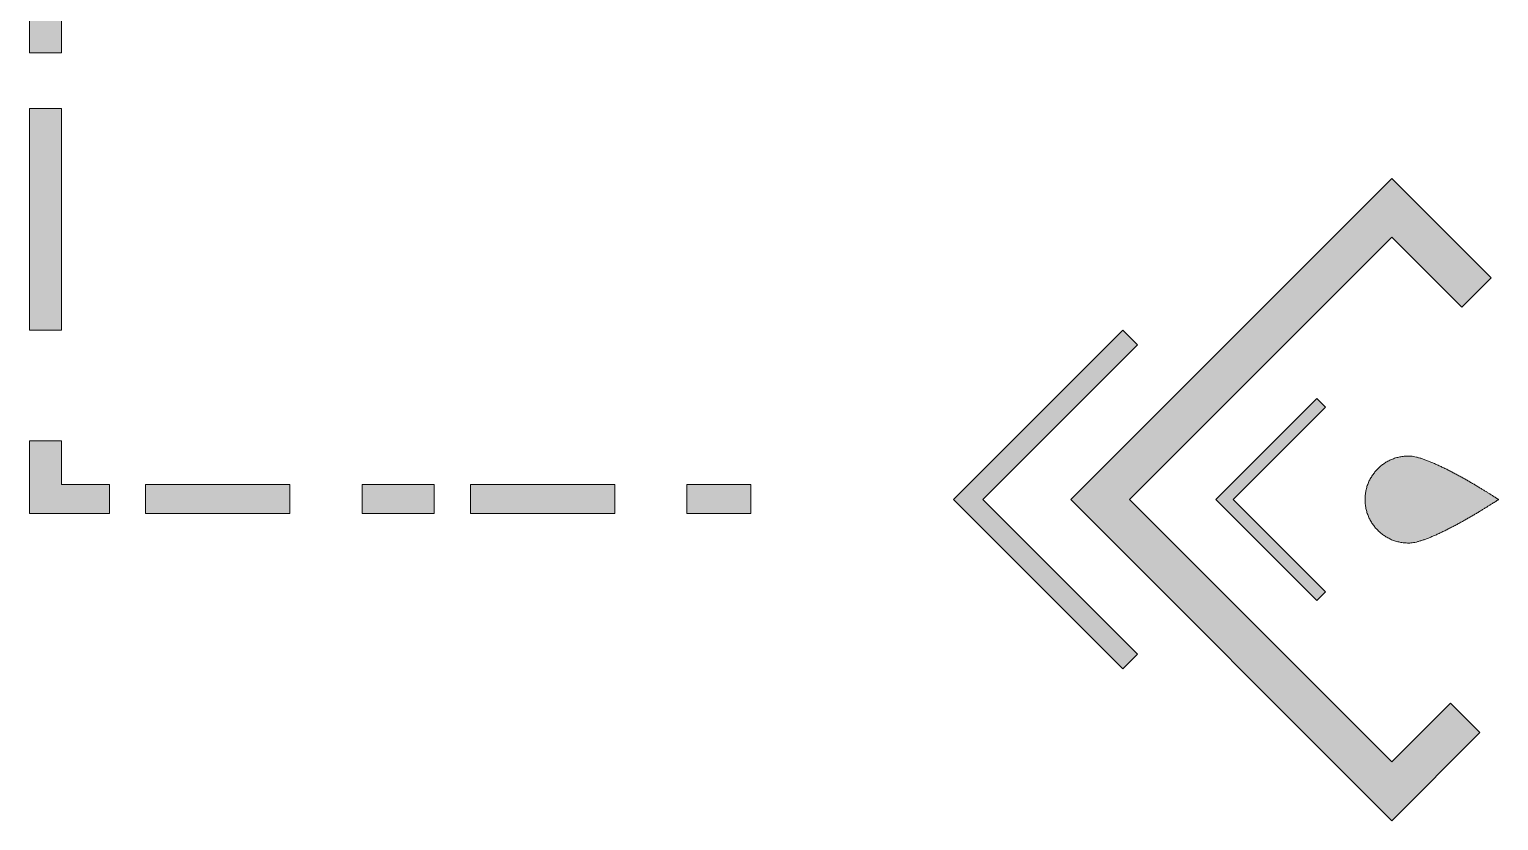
# Model space of a CAD drawing. Header units: inches. Extents: x 77.1 to 123.5, y -169 to -147.1.
# Drawn here: x 77.07 to 90.85, y -169 to -161.58 of the extents above; entities that cross this region are included whole.
import ezdxf

# ---------------------------------------------------------------- set-up
doc = ezdxf.new("R2010")
doc.units = ezdxf.units.IN
doc.header["$MEASUREMENT"] = 0
doc.layers.add('Livello 1', color=7, linetype='Continuous')

# ---------------------------------------------------------------- blocks, each defined once
blk = doc.blocks.new('block 3')
at = {"layer": 'Livello 1', "true_color": 0x1c1c1b}
h = blk.add_hatch(color=250, dxfattribs=at)
h.dxf.hatch_style = 2
h.paths.add_polyline_path([(77.073, -161.802), (77.373, -161.802), (77.373, -160.762), (77.073, -160.762)])
h.paths.add_polyline_path([(77.073, -159.723), (77.373, -159.723), (77.373, -157.644), (77.073, -157.644)])
h.paths.add_polyline_path([(77.073, -157.124), (77.373, -157.124), (77.373, -156.084), (77.073, -156.084)])
h.paths.add_polyline_path([(77.073, -155.045), (77.373, -155.045), (77.373, -152.966), (77.073, -152.966)])
h.paths.add_polyline_path([(77.073, -152.446), (77.373, -152.446), (77.373, -151.405), (77.073, -151.405)])
h.paths.add_polyline_path([(77.073, -150.366), (77.373, -150.366), (77.373, -148.287), (77.073, -148.287)])
h = blk.add_hatch(color=250, dxfattribs=at)
h.dxf.hatch_style = 2
h.paths.add_polyline_path([(77.073, -164.401), (77.373, -164.401), (77.373, -162.322), (77.073, -162.322)])
h = blk.add_hatch(color=250, dxfattribs=at)
h.dxf.hatch_style = 2
h.paths.add_polyline_path([(77.073, -166.123), (77.824, -166.123), (77.824, -165.85), (77.373, -165.85), (77.373, -165.44), (77.073, -165.44)])
h = blk.add_hatch(color=250, dxfattribs=at)
h.dxf.hatch_style = 2
h.paths.add_polyline_path([(78.162, -166.123), (79.516, -166.123), (79.516, -165.85), (78.162, -165.85)])
h.paths.add_polyline_path([(80.193, -166.123), (80.87, -166.123), (80.87, -165.85), (80.193, -165.85)])
h = blk.add_hatch(color=250, dxfattribs=at)
h.dxf.hatch_style = 2
h.paths.add_polyline_path([(81.209, -166.123), (82.563, -166.123), (82.563, -165.85), (81.209, -165.85)])
h = blk.add_hatch(color=250, dxfattribs=at)
h.dxf.hatch_style = 2
h.paths.add_polyline_path([(83.24, -166.123), (83.841, -166.123), (83.841, -165.85), (83.24, -165.85)])
at = {"layer": 'Livello 1', "lineweight": 0}
for points in [[(77.073, -161.802), (77.373, -161.802), (77.373, -160.762), (77.073, -160.762), (77.073, -161.802)], [(77.073, -164.401), (77.373, -164.401), (77.373, -162.322), (77.073, -162.322), (77.073, -164.401)], [(77.073, -166.123), (77.824, -166.123), (77.824, -165.85), (77.373, -165.85), (77.373, -165.44), (77.073, -165.44), (77.073, -166.123)], [(78.162, -166.123), (79.516, -166.123), (79.516, -165.85), (78.162, -165.85), (78.162, -166.123)], [(80.193, -166.123), (80.87, -166.123), (80.87, -165.85), (80.193, -165.85), (80.193, -166.123)], [(81.209, -166.123), (82.563, -166.123), (82.563, -165.85), (81.209, -165.85), (81.209, -166.123)], [(83.24, -166.123), (83.841, -166.123), (83.841, -165.85), (83.24, -165.85), (83.24, -166.123)]]:
    blk.add_lwpolyline(points, dxfattribs=at)
blk = doc.blocks.new('block 4')
at = {"layer": 'Livello 1', "true_color": 0x1c1c1b}
h = blk.add_hatch(color=250, dxfattribs=at)
h.dxf.hatch_style = 2
h.paths.add_polyline_path([(89.853, -162.979), (86.841, -165.991), (89.853, -169.004), (90.679, -168.177), (90.404, -167.902), (89.853, -168.453), (87.391, -165.991), (89.853, -163.53), (90.511, -164.187), (90.786, -163.912)])
h = blk.add_hatch(color=250, dxfattribs=at)
h.dxf.hatch_style = 2
h.paths.add_polyline_path([(87.33, -164.402), (85.741, -165.991), (87.33, -167.581), (87.468, -167.443), (86.016, -165.991), (87.468, -164.54)])
h = blk.add_hatch(color=250, dxfattribs=at)
h.dxf.hatch_style = 2
h.paths.add_polyline_path([(89.149, -165.043), (88.201, -165.991), (89.149, -166.939), (89.231, -166.857), (88.365, -165.991), (89.231, -165.125)])
h = blk.add_hatch(color=250, dxfattribs=at)
h.dxf.hatch_style = 2
edge = h.paths.add_edge_path()
edge.add_spline(control_points=[(90.855, -165.991), (90.855, -165.991), (90.854, -165.992), (90.853, -165.993), (90.852, -165.993), (90.85, -165.994), (90.848, -165.996), (90.845, -165.997), (90.843, -165.999), (90.839, -166.001), (90.836, -166.004), (90.832, -166.006), (90.828, -166.009), (90.823, -166.012), (90.819, -166.015), (90.813, -166.018), (90.808, -166.022), (90.802, -166.025), (90.796, -166.029), (90.79, -166.033), (90.783, -166.037), (90.776, -166.041), (90.77, -166.046), (90.762, -166.05), (90.754, -166.055), (90.747, -166.06), (90.739, -166.065), (90.73, -166.07), (90.722, -166.075), (90.713, -166.081), (90.704, -166.086), (90.695, -166.092), (90.686, -166.097), (90.676, -166.103), (90.667, -166.109), (90.657, -166.115), (90.647, -166.121), (90.637, -166.127), (90.627, -166.133), (90.616, -166.139), (90.606, -166.145), (90.595, -166.151), (90.584, -166.157), (90.573, -166.164), (90.562, -166.17), (90.551, -166.176), (90.54, -166.183), (90.528, -166.189), (90.517, -166.196), (90.506, -166.202), (90.494, -166.208), (90.482, -166.215), (90.471, -166.221), (90.459, -166.227), (90.447, -166.234), (90.436, -166.24), (90.424, -166.246), (90.412, -166.252), (90.4, -166.258), (90.388, -166.264), (90.376, -166.27), (90.365, -166.276), (90.353, -166.282), (90.341, -166.288), (90.329, -166.294), (90.318, -166.299), (90.306, -166.305), (90.294, -166.31), (90.283, -166.316), (90.271, -166.321), (90.26, -166.326), (90.248, -166.331), (90.237, -166.336), (90.226, -166.341), (90.215, -166.345), (90.204, -166.35), (90.193, -166.354), (90.182, -166.358), (90.172, -166.362), (90.161, -166.366), (90.151, -166.37), (90.141, -166.373), (90.131, -166.376), (90.121, -166.379), (90.111, -166.382), (90.101, -166.385), (90.092, -166.387), (90.083, -166.39), (90.074, -166.392), (90.065, -166.394), (90.057, -166.395), (90.048, -166.397), (90.04, -166.398), (90.032, -166.398), (90.025, -166.399), (90.017, -166.4), (90.01, -166.4), (90.003, -166.4), (89.996, -166.399), (89.989, -166.399), (89.982, -166.399), (89.975, -166.398), (89.968, -166.398), (89.961, -166.397), (89.955, -166.396), (89.948, -166.395), (89.941, -166.394), (89.934, -166.393), (89.928, -166.391), (89.921, -166.39), (89.915, -166.388), (89.908, -166.387), (89.902, -166.385), (89.895, -166.383), (89.889, -166.381), (89.882, -166.379), (89.876, -166.377), (89.87, -166.375), (89.863, -166.373), (89.857, -166.37), (89.851, -166.368), (89.845, -166.365), (89.839, -166.362), (89.833, -166.359), (89.827, -166.357), (89.821, -166.354), (89.815, -166.35), (89.81, -166.347), (89.804, -166.344), (89.798, -166.341), (89.793, -166.337), (89.787, -166.334), (89.782, -166.33), (89.776, -166.326), (89.771, -166.322), (89.766, -166.319), (89.761, -166.315), (89.755, -166.311), (89.75, -166.306), (89.745, -166.302), (89.74, -166.298), (89.736, -166.294), (89.731, -166.289), (89.726, -166.285), (89.721, -166.28), (89.717, -166.275), (89.712, -166.271), (89.708, -166.266), (89.703, -166.261), (89.699, -166.256), (89.695, -166.251), (89.691, -166.246), (89.687, -166.241), (89.683, -166.236), (89.679, -166.23), (89.675, -166.225), (89.672, -166.22), (89.668, -166.214), (89.664, -166.209), (89.661, -166.203), (89.657, -166.197), (89.654, -166.192), (89.651, -166.186), (89.648, -166.18), (89.645, -166.174), (89.642, -166.168), (89.639, -166.162), (89.636, -166.156), (89.634, -166.15), (89.631, -166.144), (89.629, -166.138), (89.627, -166.132), (89.624, -166.125), (89.622, -166.119), (89.62, -166.113), (89.618, -166.106), (89.616, -166.1), (89.615, -166.093), (89.613, -166.087), (89.611, -166.08), (89.61, -166.074), (89.609, -166.067), (89.608, -166.06), (89.606, -166.054), (89.605, -166.047), (89.605, -166.04), (89.604, -166.033), (89.603, -166.026), (89.603, -166.019), (89.602, -166.012), (89.602, -166.005), (89.602, -165.998), (89.602, -165.991), (89.602, -165.984), (89.602, -165.977), (89.602, -165.97), (89.603, -165.963), (89.603, -165.956), (89.604, -165.95), (89.605, -165.943), (89.605, -165.936), (89.606, -165.929), (89.608, -165.922), (89.609, -165.916), (89.61, -165.909), (89.611, -165.902), (89.613, -165.896), (89.615, -165.889), (89.616, -165.883), (89.618, -165.876), (89.62, -165.87), (89.622, -165.864), (89.624, -165.857), (89.627, -165.851), (89.629, -165.845), (89.631, -165.839), (89.634, -165.832), (89.636, -165.826), (89.639, -165.82), (89.642, -165.814), (89.645, -165.808), (89.648, -165.803), (89.651, -165.797), (89.654, -165.791), (89.657, -165.785), (89.661, -165.78), (89.664, -165.774), (89.668, -165.769), (89.672, -165.763), (89.675, -165.758), (89.679, -165.752), (89.683, -165.747), (89.687, -165.742), (89.691, -165.737), (89.695, -165.732), (89.699, -165.727), (89.703, -165.722), (89.708, -165.717), (89.712, -165.712), (89.717, -165.707), (89.721, -165.703), (89.726, -165.698), (89.731, -165.694), (89.736, -165.689), (89.74, -165.685), (89.745, -165.68), (89.75, -165.676), (89.755, -165.672), (89.761, -165.668), (89.766, -165.664), (89.771, -165.66), (89.776, -165.656), (89.782, -165.653), (89.787, -165.649), (89.793, -165.646), (89.798, -165.642), (89.804, -165.639), (89.81, -165.635), (89.815, -165.632), (89.821, -165.629), (89.827, -165.626), (89.833, -165.623), (89.839, -165.62), (89.845, -165.618), (89.851, -165.615), (89.857, -165.613), (89.863, -165.61), (89.87, -165.608), (89.876, -165.606), (89.882, -165.603), (89.889, -165.601), (89.895, -165.599), (89.902, -165.598), (89.908, -165.596), (89.915, -165.594), (89.921, -165.593), (89.928, -165.591), (89.934, -165.59), (89.941, -165.589), (89.948, -165.588), (89.955, -165.587), (89.961, -165.586), (89.968, -165.585), (89.975, -165.584), (89.982, -165.584), (89.989, -165.584), (89.996, -165.583), (90.003, -165.583), (90.01, -165.583), (90.017, -165.583), (90.025, -165.583), (90.032, -165.584), (90.04, -165.585), (90.048, -165.586), (90.057, -165.588), (90.065, -165.589), (90.074, -165.591), (90.083, -165.593), (90.092, -165.595), (90.101, -165.598), (90.111, -165.601), (90.121, -165.603), (90.131, -165.606), (90.141, -165.61), (90.151, -165.613), (90.161, -165.617), (90.172, -165.621), (90.182, -165.625), (90.193, -165.629), (90.204, -165.633), (90.215, -165.637), (90.226, -165.642), (90.237, -165.647), (90.248, -165.652), (90.26, -165.657), (90.271, -165.662), (90.283, -165.667), (90.294, -165.672), (90.306, -165.678), (90.318, -165.683), (90.329, -165.689), (90.341, -165.695), (90.353, -165.7), (90.365, -165.706), (90.376, -165.712), (90.388, -165.718), (90.4, -165.724), (90.412, -165.73), (90.424, -165.737), (90.436, -165.743), (90.447, -165.749), (90.459, -165.755), (90.471, -165.762), (90.482, -165.768), (90.494, -165.774), (90.506, -165.781), (90.517, -165.787), (90.528, -165.794), (90.54, -165.8), (90.551, -165.806), (90.562, -165.813), (90.573, -165.819), (90.584, -165.825), (90.595, -165.832), (90.606, -165.838), (90.616, -165.844), (90.627, -165.85), (90.637, -165.856), (90.647, -165.862), (90.657, -165.868), (90.667, -165.874), (90.676, -165.88), (90.686, -165.886), (90.695, -165.891), (90.704, -165.897), (90.713, -165.902), (90.722, -165.907), (90.73, -165.913), (90.739, -165.918), (90.747, -165.923), (90.754, -165.928), (90.762, -165.932), (90.77, -165.937), (90.776, -165.941), (90.783, -165.946), (90.79, -165.95), (90.796, -165.954), (90.802, -165.958), (90.808, -165.961), (90.813, -165.965), (90.819, -165.968), (90.823, -165.971), (90.828, -165.974), (90.832, -165.977), (90.836, -165.979), (90.839, -165.981), (90.843, -165.983), (90.845, -165.985), (90.848, -165.987), (90.85, -165.988), (90.852, -165.989), (90.853, -165.99), (90.854, -165.991), (90.855, -165.991), (90.855, -165.991)], knot_values=[0, 0, 0, 0, 1, 1, 1, 2, 2, 2, 3, 3, 3, 4, 4, 4, 5, 5, 5, 6, 6, 6, 7, 7, 7, 8, 8, 8, 9, 9, 9, 10, 10, 10, 11, 11, 11, 12, 12, 12, 13, 13, 13, 14, 14, 14, 15, 15, 15, 16, 16, 16, 17, 17, 17, 18, 18, 18, 19, 19, 19, 20, 20, 20, 21, 21, 21, 22, 22, 22, 23, 23, 23, 24, 24, 24, 25, 25, 25, 26, 26, 26, 27, 27, 27, 28, 28, 28, 29, 29, 29, 30, 30, 30, 31, 31, 31, 32, 32, 32, 33, 33, 33, 34, 34, 34, 35, 35, 35, 36, 36, 36, 37, 37, 37, 38, 38, 38, 39, 39, 39, 40, 40, 40, 41, 41, 41, 42, 42, 42, 43, 43, 43, 44, 44, 44, 45, 45, 45, 46, 46, 46, 47, 47, 47, 48, 48, 48, 49, 49, 49, 50, 50, 50, 51, 51, 51, 52, 52, 52, 53, 53, 53, 54, 54, 54, 55, 55, 55, 56, 56, 56, 57, 57, 57, 58, 58, 58, 59, 59, 59, 60, 60, 60, 61, 61, 61, 62, 62, 62, 63, 63, 63, 64, 64, 64, 65, 65, 65, 66, 66, 66, 67, 67, 67, 68, 68, 68, 69, 69, 69, 70, 70, 70, 71, 71, 71, 72, 72, 72, 73, 73, 73, 74, 74, 74, 75, 75, 75, 76, 76, 76, 77, 77, 77, 78, 78, 78, 79, 79, 79, 80, 80, 80, 81, 81, 81, 82, 82, 82, 83, 83, 83, 84, 84, 84, 85, 85, 85, 86, 86, 86, 87, 87, 87, 88, 88, 88, 89, 89, 89, 90, 90, 90, 91, 91, 91, 92, 92, 92, 93, 93, 93, 94, 94, 94, 95, 95, 95, 96, 96, 96, 97, 97, 97, 98, 98, 98, 99, 99, 99, 100, 100, 100, 101, 101, 101, 102, 102, 102, 103, 103, 103, 104, 104, 104, 105, 105, 105, 106, 106, 106, 107, 107, 107, 108, 108, 108, 109, 109, 109, 110, 110, 110, 111, 111, 111, 112, 112, 112, 113, 113, 113, 114, 114, 114, 115, 115, 115, 116, 116, 116, 117, 117, 117, 118, 118, 118, 119, 119, 119, 120, 120, 120, 121, 121, 121, 122, 122, 122, 123, 123, 123, 124, 124, 124, 125, 125, 125, 126, 126, 126, 127, 127, 127, 128, 128, 128, 128], degree=3, periodic=1)
at = {"layer": 'Livello 1', "lineweight": 0}
for points in [[(89.853, -162.979), (86.841, -165.991), (89.853, -169.004), (90.679, -168.177), (90.404, -167.902), (89.853, -168.453), (87.391, -165.991), (89.853, -163.53), (90.511, -164.187), (90.786, -163.912), (89.853, -162.979)], [(87.33, -164.402), (85.741, -165.991), (87.33, -167.581), (87.468, -167.443), (86.016, -165.991), (87.468, -164.54), (87.33, -164.402)], [(89.149, -165.043), (88.201, -165.991), (89.149, -166.939), (89.231, -166.857), (88.365, -165.991), (89.231, -165.125), (89.149, -165.043)]]:
    blk.add_lwpolyline(points, dxfattribs=at)
blk.add_open_spline([(90.855, -165.991), (90.855, -165.991), (90.854, -165.992), (90.853, -165.993), (90.852, -165.993), (90.85, -165.994), (90.848, -165.996), (90.845, -165.997), (90.843, -165.999), (90.839, -166.001), (90.836, -166.004), (90.832, -166.006), (90.828, -166.009), (90.823, -166.012), (90.819, -166.015), (90.813, -166.018), (90.808, -166.022), (90.802, -166.025), (90.796, -166.029), (90.79, -166.033), (90.783, -166.037), (90.776, -166.041), (90.77, -166.046), (90.762, -166.05), (90.754, -166.055), (90.747, -166.06), (90.739, -166.065), (90.73, -166.07), (90.722, -166.075), (90.713, -166.081), (90.704, -166.086), (90.695, -166.092), (90.686, -166.097), (90.676, -166.103), (90.667, -166.109), (90.657, -166.115), (90.647, -166.121), (90.637, -166.127), (90.627, -166.133), (90.616, -166.139), (90.606, -166.145), (90.595, -166.151), (90.584, -166.157), (90.573, -166.164), (90.562, -166.17), (90.551, -166.176), (90.54, -166.183), (90.528, -166.189), (90.517, -166.196), (90.506, -166.202), (90.494, -166.208), (90.482, -166.215), (90.471, -166.221), (90.459, -166.227), (90.447, -166.234), (90.436, -166.24), (90.424, -166.246), (90.412, -166.252), (90.4, -166.258), (90.388, -166.264), (90.376, -166.27), (90.365, -166.276), (90.353, -166.282), (90.341, -166.288), (90.329, -166.294), (90.318, -166.299), (90.306, -166.305), (90.294, -166.31), (90.283, -166.316), (90.271, -166.321), (90.26, -166.326), (90.248, -166.331), (90.237, -166.336), (90.226, -166.341), (90.215, -166.345), (90.204, -166.35), (90.193, -166.354), (90.182, -166.358), (90.172, -166.362), (90.161, -166.366), (90.151, -166.37), (90.141, -166.373), (90.131, -166.376), (90.121, -166.379), (90.111, -166.382), (90.101, -166.385), (90.092, -166.387), (90.083, -166.39), (90.074, -166.392), (90.065, -166.394), (90.057, -166.395), (90.048, -166.397), (90.04, -166.398), (90.032, -166.398), (90.025, -166.399), (90.017, -166.4), (90.01, -166.4), (90.003, -166.4), (89.996, -166.399), (89.989, -166.399), (89.982, -166.399), (89.975, -166.398), (89.968, -166.398), (89.961, -166.397), (89.955, -166.396), (89.948, -166.395), (89.941, -166.394), (89.934, -166.393), (89.928, -166.391), (89.921, -166.39), (89.915, -166.388), (89.908, -166.387), (89.902, -166.385), (89.895, -166.383), (89.889, -166.381), (89.882, -166.379), (89.876, -166.377), (89.87, -166.375), (89.863, -166.373), (89.857, -166.37), (89.851, -166.368), (89.845, -166.365), (89.839, -166.362), (89.833, -166.359), (89.827, -166.357), (89.821, -166.354), (89.815, -166.35), (89.81, -166.347), (89.804, -166.344), (89.798, -166.341), (89.793, -166.337), (89.787, -166.334), (89.782, -166.33), (89.776, -166.326), (89.771, -166.322), (89.766, -166.319), (89.761, -166.315), (89.755, -166.311), (89.75, -166.306), (89.745, -166.302), (89.74, -166.298), (89.736, -166.294), (89.731, -166.289), (89.726, -166.285), (89.721, -166.28), (89.717, -166.275), (89.712, -166.271), (89.708, -166.266), (89.703, -166.261), (89.699, -166.256), (89.695, -166.251), (89.691, -166.246), (89.687, -166.241), (89.683, -166.236), (89.679, -166.23), (89.675, -166.225), (89.672, -166.22), (89.668, -166.214), (89.664, -166.209), (89.661, -166.203), (89.657, -166.197), (89.654, -166.192), (89.651, -166.186), (89.648, -166.18), (89.645, -166.174), (89.642, -166.168), (89.639, -166.162), (89.636, -166.156), (89.634, -166.15), (89.631, -166.144), (89.629, -166.138), (89.627, -166.132), (89.624, -166.125), (89.622, -166.119), (89.62, -166.113), (89.618, -166.106), (89.616, -166.1), (89.615, -166.093), (89.613, -166.087), (89.611, -166.08), (89.61, -166.074), (89.609, -166.067), (89.608, -166.06), (89.606, -166.054), (89.605, -166.047), (89.605, -166.04), (89.604, -166.033), (89.603, -166.026), (89.603, -166.019), (89.602, -166.012), (89.602, -166.005), (89.602, -165.998), (89.602, -165.991), (89.602, -165.984), (89.602, -165.977), (89.602, -165.97), (89.603, -165.963), (89.603, -165.956), (89.604, -165.95), (89.605, -165.943), (89.605, -165.936), (89.606, -165.929), (89.608, -165.922), (89.609, -165.916), (89.61, -165.909), (89.611, -165.902), (89.613, -165.896), (89.615, -165.889), (89.616, -165.883), (89.618, -165.876), (89.62, -165.87), (89.622, -165.864), (89.624, -165.857), (89.627, -165.851), (89.629, -165.845), (89.631, -165.839), (89.634, -165.832), (89.636, -165.826), (89.639, -165.82), (89.642, -165.814), (89.645, -165.808), (89.648, -165.803), (89.651, -165.797), (89.654, -165.791), (89.657, -165.785), (89.661, -165.78), (89.664, -165.774), (89.668, -165.769), (89.672, -165.763), (89.675, -165.758), (89.679, -165.752), (89.683, -165.747), (89.687, -165.742), (89.691, -165.737), (89.695, -165.732), (89.699, -165.727), (89.703, -165.722), (89.708, -165.717), (89.712, -165.712), (89.717, -165.707), (89.721, -165.703), (89.726, -165.698), (89.731, -165.694), (89.736, -165.689), (89.74, -165.685), (89.745, -165.68), (89.75, -165.676), (89.755, -165.672), (89.761, -165.668), (89.766, -165.664), (89.771, -165.66), (89.776, -165.656), (89.782, -165.653), (89.787, -165.649), (89.793, -165.646), (89.798, -165.642), (89.804, -165.639), (89.81, -165.635), (89.815, -165.632), (89.821, -165.629), (89.827, -165.626), (89.833, -165.623), (89.839, -165.62), (89.845, -165.618), (89.851, -165.615), (89.857, -165.613), (89.863, -165.61), (89.87, -165.608), (89.876, -165.606), (89.882, -165.603), (89.889, -165.601), (89.895, -165.599), (89.902, -165.598), (89.908, -165.596), (89.915, -165.594), (89.921, -165.593), (89.928, -165.591), (89.934, -165.59), (89.941, -165.589), (89.948, -165.588), (89.955, -165.587), (89.961, -165.586), (89.968, -165.585), (89.975, -165.584), (89.982, -165.584), (89.989, -165.584), (89.996, -165.583), (90.003, -165.583), (90.01, -165.583), (90.017, -165.583), (90.025, -165.583), (90.032, -165.584), (90.04, -165.585), (90.048, -165.586), (90.057, -165.588), (90.065, -165.589), (90.074, -165.591), (90.083, -165.593), (90.092, -165.595), (90.101, -165.598), (90.111, -165.601), (90.121, -165.603), (90.131, -165.606), (90.141, -165.61), (90.151, -165.613), (90.161, -165.617), (90.172, -165.621), (90.182, -165.625), (90.193, -165.629), (90.204, -165.633), (90.215, -165.637), (90.226, -165.642), (90.237, -165.647), (90.248, -165.652), (90.26, -165.657), (90.271, -165.662), (90.283, -165.667), (90.294, -165.672), (90.306, -165.678), (90.318, -165.683), (90.329, -165.689), (90.341, -165.695), (90.353, -165.7), (90.365, -165.706), (90.376, -165.712), (90.388, -165.718), (90.4, -165.724), (90.412, -165.73), (90.424, -165.737), (90.436, -165.743), (90.447, -165.749), (90.459, -165.755), (90.471, -165.762), (90.482, -165.768), (90.494, -165.774), (90.506, -165.781), (90.517, -165.787), (90.528, -165.794), (90.54, -165.8), (90.551, -165.806), (90.562, -165.813), (90.573, -165.819), (90.584, -165.825), (90.595, -165.832), (90.606, -165.838), (90.616, -165.844), (90.627, -165.85), (90.637, -165.856), (90.647, -165.862), (90.657, -165.868), (90.667, -165.874), (90.676, -165.88), (90.686, -165.886), (90.695, -165.891), (90.704, -165.897), (90.713, -165.902), (90.722, -165.907), (90.73, -165.913), (90.739, -165.918), (90.747, -165.923), (90.754, -165.928), (90.762, -165.932), (90.77, -165.937), (90.776, -165.941), (90.783, -165.946), (90.79, -165.95), (90.796, -165.954), (90.802, -165.958), (90.808, -165.961), (90.813, -165.965), (90.819, -165.968), (90.823, -165.971), (90.828, -165.974), (90.832, -165.977), (90.836, -165.979), (90.839, -165.981), (90.843, -165.983), (90.845, -165.985), (90.848, -165.987), (90.85, -165.988), (90.852, -165.989), (90.853, -165.99), (90.854, -165.991), (90.855, -165.991), (90.855, -165.991)], degree=3, knots=[0, 0, 0, 0, 1, 1, 1, 2, 2, 2, 3, 3, 3, 4, 4, 4, 5, 5, 5, 6, 6, 6, 7, 7, 7, 8, 8, 8, 9, 9, 9, 10, 10, 10, 11, 11, 11, 12, 12, 12, 13, 13, 13, 14, 14, 14, 15, 15, 15, 16, 16, 16, 17, 17, 17, 18, 18, 18, 19, 19, 19, 20, 20, 20, 21, 21, 21, 22, 22, 22, 23, 23, 23, 24, 24, 24, 25, 25, 25, 26, 26, 26, 27, 27, 27, 28, 28, 28, 29, 29, 29, 30, 30, 30, 31, 31, 31, 32, 32, 32, 33, 33, 33, 34, 34, 34, 35, 35, 35, 36, 36, 36, 37, 37, 37, 38, 38, 38, 39, 39, 39, 40, 40, 40, 41, 41, 41, 42, 42, 42, 43, 43, 43, 44, 44, 44, 45, 45, 45, 46, 46, 46, 47, 47, 47, 48, 48, 48, 49, 49, 49, 50, 50, 50, 51, 51, 51, 52, 52, 52, 53, 53, 53, 54, 54, 54, 55, 55, 55, 56, 56, 56, 57, 57, 57, 58, 58, 58, 59, 59, 59, 60, 60, 60, 61, 61, 61, 62, 62, 62, 63, 63, 63, 64, 64, 64, 65, 65, 65, 66, 66, 66, 67, 67, 67, 68, 68, 68, 69, 69, 69, 70, 70, 70, 71, 71, 71, 72, 72, 72, 73, 73, 73, 74, 74, 74, 75, 75, 75, 76, 76, 76, 77, 77, 77, 78, 78, 78, 79, 79, 79, 80, 80, 80, 81, 81, 81, 82, 82, 82, 83, 83, 83, 84, 84, 84, 85, 85, 85, 86, 86, 86, 87, 87, 87, 88, 88, 88, 89, 89, 89, 90, 90, 90, 91, 91, 91, 92, 92, 92, 93, 93, 93, 94, 94, 94, 95, 95, 95, 96, 96, 96, 97, 97, 97, 98, 98, 98, 99, 99, 99, 100, 100, 100, 101, 101, 101, 102, 102, 102, 103, 103, 103, 104, 104, 104, 105, 105, 105, 106, 106, 106, 107, 107, 107, 108, 108, 108, 109, 109, 109, 110, 110, 110, 111, 111, 111, 112, 112, 112, 113, 113, 113, 114, 114, 114, 115, 115, 115, 116, 116, 116, 117, 117, 117, 118, 118, 118, 119, 119, 119, 120, 120, 120, 121, 121, 121, 122, 122, 122, 123, 123, 123, 124, 124, 124, 125, 125, 125, 126, 126, 126, 127, 127, 127, 128, 128, 128, 128], dxfattribs=at)
blk = doc.blocks.new('block 2')
at = {"layer": 'Livello 1'}
for name in ['block 3', 'block 4']:
    blk.add_blockref(name, (0, 0), dxfattribs=at)

msp = doc.modelspace()

# ---------------------------------------------------------------- block references
at = {"layer": 'Livello 1'}
msp.add_blockref('block 2', (0, 0), dxfattribs=at)

doc.saveas('drawing.dxf')
